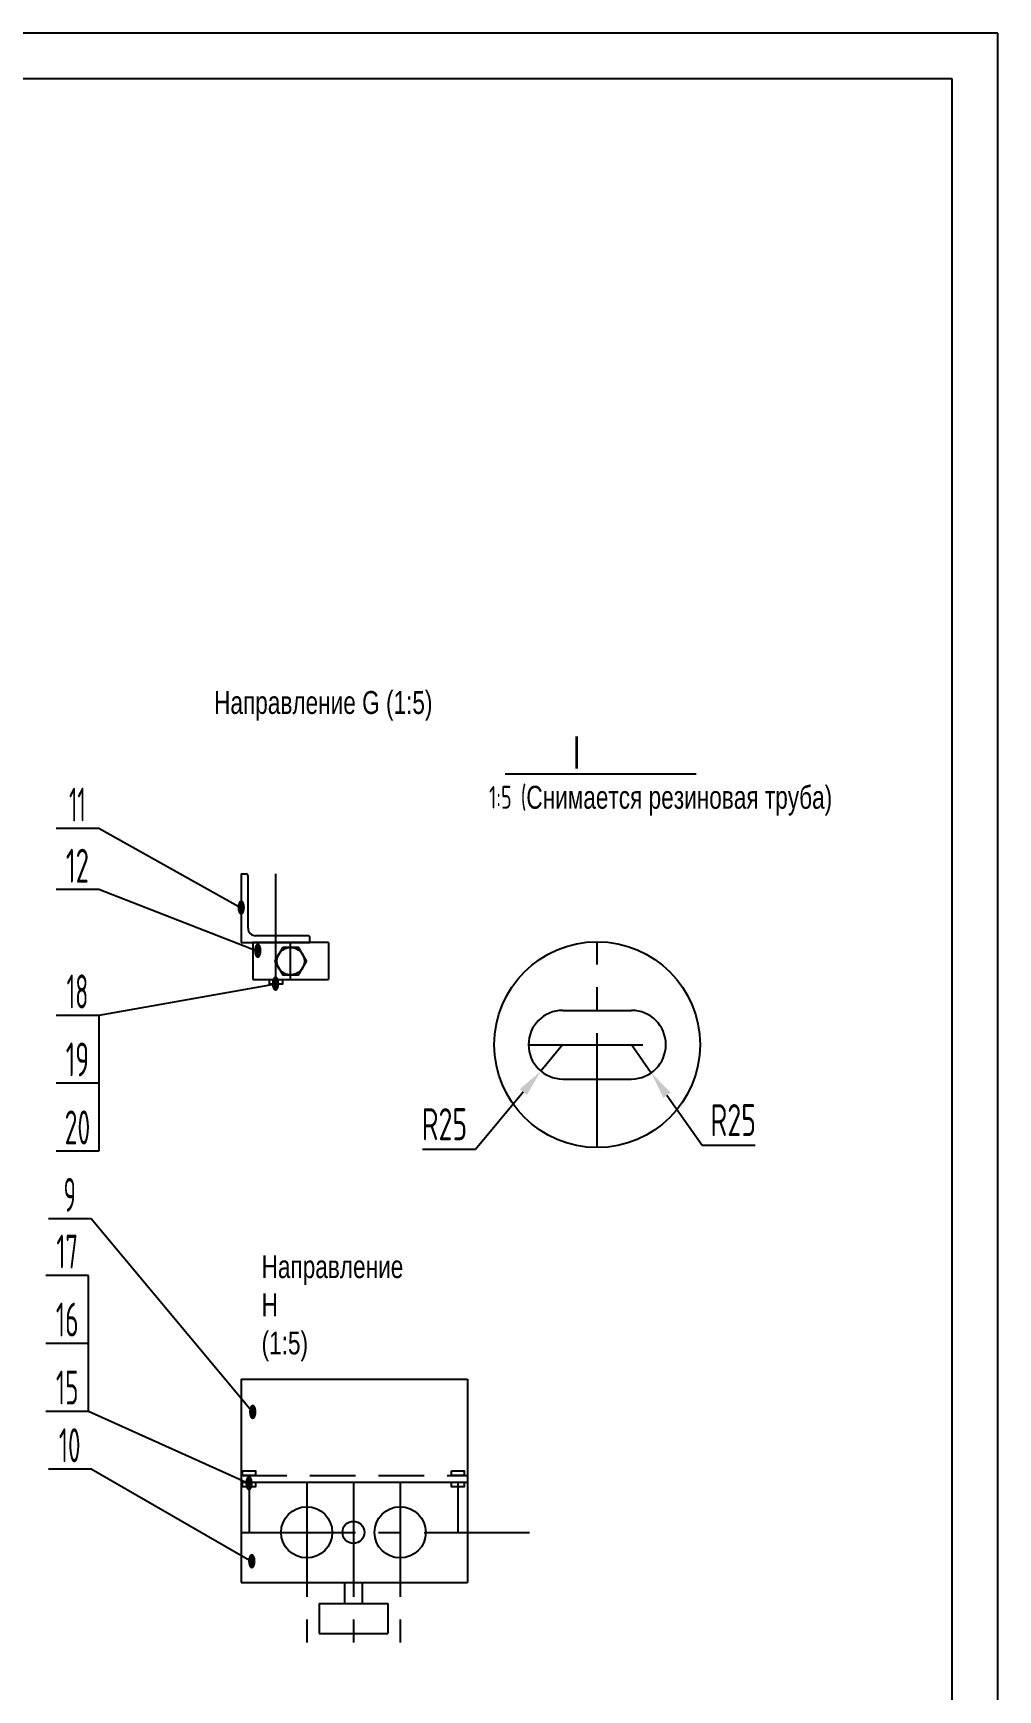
# Model space of a CAD drawing. Header units: millimetres. Extents: x 0 to 8400, y 0 to 5940.
# Drawn here: x 6293 to 8400, y 2321 to 5940 of the extents above; entities that cross this region are included whole.
import ezdxf
from ezdxf.enums import TextEntityAlignment as Align

# ---------------------------------------------------------------- set-up
doc = ezdxf.new("R2010")
doc.units = ezdxf.units.MM
doc.header["$LTSCALE"] = 200
doc.linetypes.add('F', pattern=[0.75, 0.5, -0.25])
doc.linetypes.add('G', pattern=[2, 1.25, -0.25, 0.25, -0.25])
for name, color, linetype in [('01', 7, 'Continuous'), ('02', 1, 'Continuous'), ('04', 2, 'F'), ('05', 4, 'G'), ('08', 1, 'Continuous'), ('11', 3, 'Continuous')]:
    doc.layers.add(name, color=color, linetype=linetype)
doc.styles.get("Standard").update_dxf_attribs({"font": 'isocp', "width": 0.707, "bigfont": 'intecad.shx'})
doc.dimstyles.new('副本 (2)INTE', dxfattribs={"dimscale": 20, "dimtxt": 3.5, "dimasz": 3, "dimexe": 3, "dimexo": 0, "dimgap": 1, "dimtad": 1, "dimtih": 1, "dimtoh": 1, "dimdec": 1, "dimdsep": 46, "dimtxsty": 'Standard', "dimcen": 0, "dimclrd": 1, "dimclre": 1, "dimclrt": 3, "dimaunit": 1, "dimadec": 0, "dimazin": 0, "dimtfac": 1, "dimtdec": 1, "dimtmove": 0, "dimatfit": 0, "dimfxl": 1, "dimarcsym": 0})

# ---------------------------------------------------------------- blocks, each defined once
blk = doc.blocks.new('*D928')
at = {"layer": '08', "color": 1, "lineweight": -2}
for p, q in [((7599.8, 3730.5), (7642.9, 3669.1)), ((7677.3, 3619.9), (7753.9, 3510.7)), ((7753.9, 3510.7), (7870, 3510.7))]:
    blk.add_line(p, q, dxfattribs=at)
at = {"layer": '08', "color": 1}
blk.add_solid([(7685.5, 3625.7), (7669.1, 3614.2), (7642.9, 3669.1)], dxfattribs=at)
at = {"layer": 'Defpoints', "color": 0}
for p in [(7599.8, 3730.5), (7642.9, 3669.1)]:
    blk.add_point(p, dxfattribs=at)
at = {"layer": '08', "color": 3, "insert": (7822, 3565.7), "char_height": 70, "attachment_point": 5}
blk.add_mtext('R25', dxfattribs=at)
blk = doc.blocks.new('*D929')
at = {"layer": '08', "color": 1, "lineweight": -2}
for p, q in [((7449.8, 3730.5), (7401.8, 3672.9)), ((7363.4, 3626.8), (7259.2, 3501.8)), ((7259.2, 3501.8), (7143.2, 3501.8))]:
    blk.add_line(p, q, dxfattribs=at)
at = {"layer": '08', "color": 1}
blk.add_solid([(7355.7, 3633.2), (7371.1, 3620.4), (7401.8, 3672.9)], dxfattribs=at)
at = {"layer": 'Defpoints', "color": 0}
for p in [(7449.8, 3730.5), (7401.8, 3672.9)]:
    blk.add_point(p, dxfattribs=at)
at = {"layer": '08', "color": 3, "insert": (7191.2, 3556.8), "char_height": 70, "attachment_point": 5}
blk.add_mtext('R25', dxfattribs=at)
blk = doc.blocks.new('*U931')
at = {"layer": '01'}
for p, q in [((0, 50), (0, 0)), ((0, 50), (3.4, 50)), ((5, 10.5), (5, 48.4)), ((0, 0), (50, 0)), ((48.5, 5), (10.5, 5)), ((50, 0), (50, 3.5))]:
    blk.add_line(p, q, dxfattribs=at)
for centre, radius, start, end in [((3.4, 48.4), 1.65, 0.2621, 90), ((10.5, 10.5), 5.5, 180, 269.8782), ((48.5, 3.5), 1.52, 0, 90)]:
    blk.add_arc(centre, radius, start, end, dxfattribs=at)
blk = doc.blocks.new('*U948')
at = {"layer": '01'}
for points in [[(415, 292), (25, 292)], [(415, 5), (415, 292)]]:
    blk.add_lwpolyline(points, dxfattribs=at)
at = {"layer": '02'}
for points in [[(420, 297), (0, 297)], [(420, 0), (420, 297)]]:
    blk.add_lwpolyline(points, dxfattribs=at)

msp = doc.modelspace()

# ---------------------------------------------------------------- linework, layer by layer
at = {"layer": '01'}
for p, q in [((7741.02, 4321.06), (7323.48, 4321.06)), ((6937.79, 3953.49), (6772.79, 3953.49)), ((6772.79, 3953.49), (6772.79, 3872.49)), ((6937.79, 3953.49), (6937.79, 3872.49)), ((6772.79, 3872.49), (6937.79, 3872.49)), ((7449.82, 3805.47), (7599.82, 3805.47)), ((7449.82, 3655.47), (7599.82, 3655.47)), ((6746.87, 2999.63), (6746.87, 2555.63)), ((6746.87, 2999.63), (7241.87, 2999.63)), ((7241.87, 2999.63), (7241.87, 2555.63)), ((6746.87, 2774.63), (7241.87, 2774.63)), ((6746.87, 2555.63), (7241.87, 2555.63)), ((6973.1, 2555.63), (6973.1, 2509.48)), ((7011.63, 2555.63), (7011.63, 2509.48)), ((6917.37, 2509.48), (6917.37, 2444.63)), ((6917.37, 2509.48), (7067.37, 2509.48)), ((7067.37, 2509.48), (7067.37, 2444.63)), ((6917.37, 2444.63), (7067.37, 2444.63))]:
    msp.add_line(p, q, dxfattribs=at)
for points in [[(6837.97, 3942.99), (6820.65, 3912.99), (6837.97, 3882.99), (6872.61, 3882.99), (6889.94, 3912.99), (6872.61, 3942.99)], [(6809.21, 3872.49), (6837.37, 3872.49), (6837.37, 3862.29), (6809.21, 3862.29)], [(6750.29, 2799.83), (6778.44, 2799.83), (6778.44, 2789.63), (6750.29, 2789.63)], [(7206.29, 2799.83), (7234.44, 2799.83), (7234.44, 2789.63), (7206.29, 2789.63)], [(6750.29, 2774.63), (6778.44, 2774.63), (6778.44, 2764.43), (6750.29, 2764.43)], [(7206.29, 2774.63), (7234.44, 2774.63), (7234.44, 2764.43), (7206.29, 2764.43)]]:
    msp.add_lwpolyline(points, close=True, dxfattribs=at)
for centre, radius in [((6855.29, 3912.99), 30), ((6890.37, 2665.13), 55.92), ((7094.37, 2665.13), 55.92), ((6992.37, 2665.13), 23.93)]:
    msp.add_circle(centre, radius, dxfattribs=at)
for centre, start, end in [((7449.82, 3730.47), 90, 270), ((7599.82, 3730.47), 270, 90)]:
    msp.add_arc(centre, 75, start, end, dxfattribs=at)
at = {"layer": '02'}
for p, q in [((6436.09, 4202.78), (6343.09, 4202.78)), ((6747.29, 4028.49), (6436.09, 4202.78)), ((6436.09, 4069.16), (6343.09, 4069.16)), ((6783.54, 3934.05), (6436.09, 4069.16)), ((6822.29, 3862.29), (6436.09, 3794.55)), ((6436.09, 3794.55), (6343.09, 3794.55)), ((6436.09, 3794.55), (6436.09, 3646.06)), ((6436.09, 3646.06), (6343.09, 3646.06)), ((6436.09, 3646.06), (6436.09, 3497.57)), ((6436.09, 3497.57), (6343.09, 3497.57)), ((6419.22, 3350.33), (6326.22, 3350.33)), ((6772.47, 2926.74), (6419.22, 3350.33)), ((6413.78, 3226.48), (6320.78, 3226.48)), ((6413.78, 3077.99), (6413.78, 3226.48)), ((6413.78, 3077.99), (6320.78, 3077.99)), ((6413.78, 2929.5), (6413.78, 3077.99)), ((6413.78, 2929.5), (6320.78, 2929.5)), ((6764.37, 2771.11), (6413.78, 2929.5)), ((6419.22, 2803.3), (6326.22, 2803.3)), ((6770.44, 2600.61), (6419.22, 2803.3))]:
    msp.add_line(p, q, dxfattribs=at)
msp.add_circle((7524.82, 3730.47), 224.75, dxfattribs=at)
at = {"layer": '04', "color": 2, "linetype": 'F'}
msp.add_line((6746.87, 2789.63), (7241.87, 2789.63), dxfattribs=at)
at = {"layer": '05', "color": 4, "linetype": 'G'}
for p, q in [((6822.29, 4103.49), (6822.29, 3851.93)), ((6855.29, 3872.49), (6855.29, 3953.49)), ((7524.82, 3505.72), (7524.82, 3955.23)), ((7374.82, 3730.47), (7674.82, 3730.47)), ((6764.37, 2774.63), (6764.37, 2665.13)), ((6764.37, 2774.63), (6764.37, 2665.13)), ((6890.37, 2774.63), (6890.37, 2380.56)), ((6992.37, 2774.63), (6992.37, 2380.56)), ((7094.37, 2774.63), (7094.37, 2380.56)), ((7220.37, 2774.63), (7220.37, 2665.13)), ((6746.87, 2665.13), (7376.66, 2665.13))]:
    msp.add_line(p, q, dxfattribs=at)

# ---------------------------------------------------------------- block references
at = {"layer": '01'}
for name, p, xscale, yscale, zscale in [('*U948', (0, 0), 20, 20, 20), ('*U931', (6747.29, 3953.49), 3, 3, 3)]:
    msp.add_blockref(name, p, dxfattribs=dict(at, xscale=xscale, yscale=yscale, zscale=zscale))

# ---------------------------------------------------------------- texts
at = {"layer": '01', "char_height": 50, "attachment_point": 1}
for s, insert in [('{\\fArial|b0|i0|c204|p34;\\C3;Направление \\fArial|b0|i0|c0|p34;G (1:5)}', (6688.09, 4502.93)), ('{\\Fisocp,intecad|c204;\\C3;1:5 (\\fArial|b0|i0|c204|p34;Снимается резиновая труба)}', (7288.61, 4295.88))]:
    msp.add_mtext(s, dxfattribs=dict(at, insert=insert))
at = {"layer": '01', "attachment_point": 1}
for s, insert, char_height, width in [('{\\fArial|b0|i0|c0|p34;\\C3;I}', (7470.46, 4403.63), 70, 2.1145), ('{\\fArial|b0|i0|c204|p34;\\C3;Направление Н (1:5)}', (6791.79, 3270.62), 50, 2.6713)]:
    msp.add_mtext(s, dxfattribs=dict(at, insert=insert, char_height=char_height, width=width))
at = {"layer": '02', "width": 0.605172}
for p, p2 in [((6738.29, 4013.49), (6756.29, 4013.49)), ((6774.54, 3919.05), (6792.54, 3919.05)), ((6813.29, 3847.29), (6831.29, 3847.29)), ((6763.47, 2911.74), (6781.47, 2911.74)), ((6755.37, 2756.11), (6773.37, 2756.11)), ((6761.44, 2585.61), (6779.44, 2585.61))]:
    msp.add_text('●', height=30, dxfattribs=at).set_placement(p, p2, align=Align.FIT)
at = {"layer": '11'}
for s, height, width, p, p2 in [('11', 74.246, 0.582235, (6371.21, 4217.78), (6407.96, 4217.78)), ('12', 74.246, 0.611465, (6364.39, 4084.16), (6414.78, 4084.16)), ('18', 74.246, 0.606, (6365.96, 3809.55), (6413.21, 3809.55)), ('19', 74.246, 0.612447, (6364.08, 3661.06), (6415.09, 3661.06)), ('20', 74.246, 0.600864, (6361.69, 3512.57), (6417.49, 3512.57)), ('9', 74.25, 0.579528, (6359.35, 3365.33), (6386.1, 3365.33)), ('17', 74.246, 0.606, (6343.66, 3241.48), (6390.9, 3241.48)), ('16', 74.246, 0.610556, (6342.36, 3092.99), (6392.2, 3092.99)), ('15', 74.246, 0.609833, (6342.57, 2944.5), (6391.99, 2944.5)), ('10', 74.246, 0.606076, (6349.08, 2818.3), (6396.36, 2818.3))]:
    msp.add_text(s, height=height, dxfattribs=dict(at, width=width)).set_placement(p, p2, align=Align.FIT)

# ---------------------------------------------------------------- dimensions: what is measured, and where the dimension line sits
at = {"layer": '08'}
for center, mpoint, picture, middle in [((7449.82, 3730.47), (7401.81, 3672.86), '*D929', (7191.19, 3501.77)), ((7599.82, 3730.47), (7642.87, 3669.06), '*D928', (7821.96, 3510.65))]:
    dim = msp.add_radius_dim(center=center, mpoint=mpoint, text='R25', dimstyle='副本 (2)INTE', dxfattribs=at)
    dim.commit()
    dim.dimension.update_dxf_attribs({"geometry": picture, "text_midpoint": middle, "dimtype": 164})

doc.saveas('drawing.dxf')
